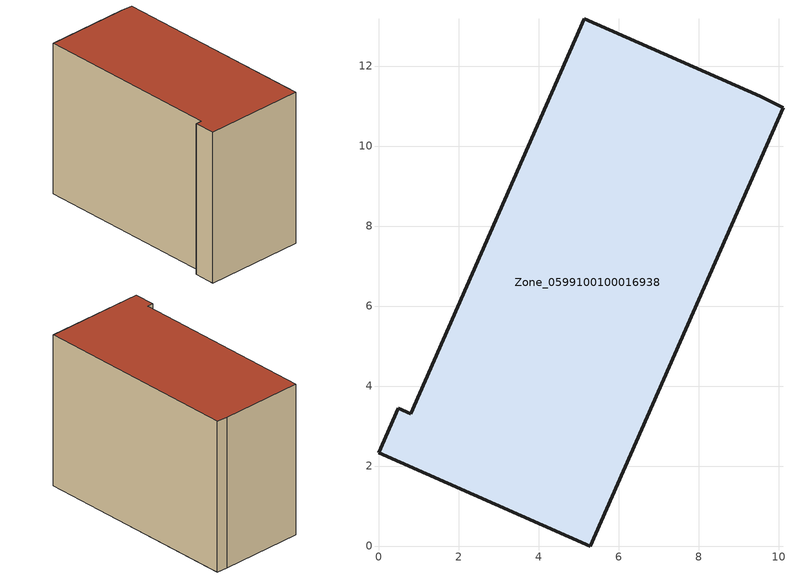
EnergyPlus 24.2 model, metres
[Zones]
Zone_0599100100016938
 floor ground (C_G): 0.49,3.44 0.8,3.3 5.15,13.18 9.54,11.24 10.11,10.96 5.29,0 0,2.33 z0
 wall outside (C_F): 0.8,3.3 0.49,3.44 0,2.33 5.29,0 10.11,10.96 9.54,11.24 5.15,13.18 0.8,3.3 z0:8.78
 roof outside (C_R): 9.54,11.24 5.15,13.18 0.8,3.3 0.49,3.44 0,2.33 5.29,0 10.11,10.96 z8.78
[BUILDING]
Pand.0599100100016938: North Axis=0; Terrain=City; Loads Convergence Tolerance Value=0.04; Temperature Convergence Tolerance Value=0.4; Solar Distribution=FullExterior; Maximum Number of Warmup Days=25; Minimum Number of Warmup Days=1
[Site:Location]
Rotterdam.The.Hague.AP_ZH_NLD Design_Conditions: Latitude=51.96; Longitude=4.45; Time Zone=1; Elevation=-4.5
[SITE:GROUNDTEMPERATURE:BUILDINGSURFACE]
18, 18, 18, 18, 18, 18, 18, 18, 18, 18, 18, 18
[MATERIAL] Thermal Absorptance=0.9; Solar Absorptance=0.7; Visible Absorptance=0.7
Name | Roughness | Thickness | Conductivity | Density | Specific Heat
G.TI.2015-2018 | MediumSmooth | 0.15 | 0.0428571 | 540 | 1210
F.TI.2015-2018 | Rough | 0.3 | 0.0666667 | 1920 | 840
R.TI.2015-2018 | MediumRough | 0.2 | 0.0333333 | 1500 | 1000
[CONSTRUCTION]
C_G: G.TI.2015-2018
C_F: F.TI.2015-2018
C_R: R.TI.2015-2018
[ZONE]
Zone_0599100100016938: Type=1; Multiplier=1; Ceiling Height=Autocalculate; Volume=Autocalculate; Floor Area=autocalculate; Part of Total Floor Area=Yes
[ZONEINFILTRATION:DESIGNFLOWRATE]
Infil_Zone_0599100100016938: Zone or ZoneList or Space or SpaceList=Zone_0599100100016938; Schedule=AlwaysOn; Design Flow Rate Calculation Method=Flow/Area; Flow Rate per Floor Area=0.0015; Constant Term Coefficient=1; Temperature Term Coefficient=0; Velocity Term Coefficient=0; Velocity Squared Term Coefficient=0
[HVACTEMPLATE:ZONE:IDEALLOADSAIRSYSTEM]
Zone_0599100100016938: Maximum Heating Supply Air Temperature=50; Minimum Cooling Supply Air Temperature=13; Maximum Heating Supply Air Humidity Ratio=0.0156; Minimum Cooling Supply Air Humidity Ratio=0.0077; Heating Limit=NoLimit; Cooling Limit=NoLimit; Dehumidification Control Type=ConstantSensibleHeatRatio; Cooling Sensible Heat Ratio=0.7; Dehumidification Setpoint=60; Humidification Control Type=None; Humidification Setpoint=30; Outdoor Air Method=None; Outdoor Air Flow Rate per Person=0.00944; Outdoor Air Flow Rate per Zone Floor Area=0; Outdoor Air Flow Rate per Zone=0; Demand Controlled Ventilation Type=None; Outdoor Air Economizer Type=NoEconomizer; Heat Recovery Type=None; Sensible Heat Recovery Effectiveness=0.7; Latent Heat Recovery Effectiveness=0.65
[ZONECONTROL:THERMOSTAT]
ThermostatControl_Zone_0599100100016938: Zone or ZoneList=Zone_0599100100016938; Control Type Schedule=DualSetpointControlType; Control 1=Thermostat_Zone_0599100100016938; Temperature Difference Between Cutout And Setpoint=0
[THERMOSTATSETPOINT:DUALSETPOINT]
Thermostat_Zone_0599100100016938: Heating Setpoint Temperature Schedule=HeatingSetpoint_Zone_0599100100016938; Cooling Setpoint Temperature Schedule=CoolingSetpoint_Zone_0599100100016938
[SCHEDULE:COMPACT]
HeatingSetpoint_Zone_0599100100016938: Through: 12/31, For: AllDays, Until: 24:00, 21
CoolingSetpoint_Zone_0599100100016938: Through: 12/31, For: AllDays, Until: 24:00, 24
DualSetpointControlType: Through: 12/31, For: AllDays, Until: 24:00, 4
AlwaysOn: Through: 12/31, For: AllDays, Until: 24:00, 1
